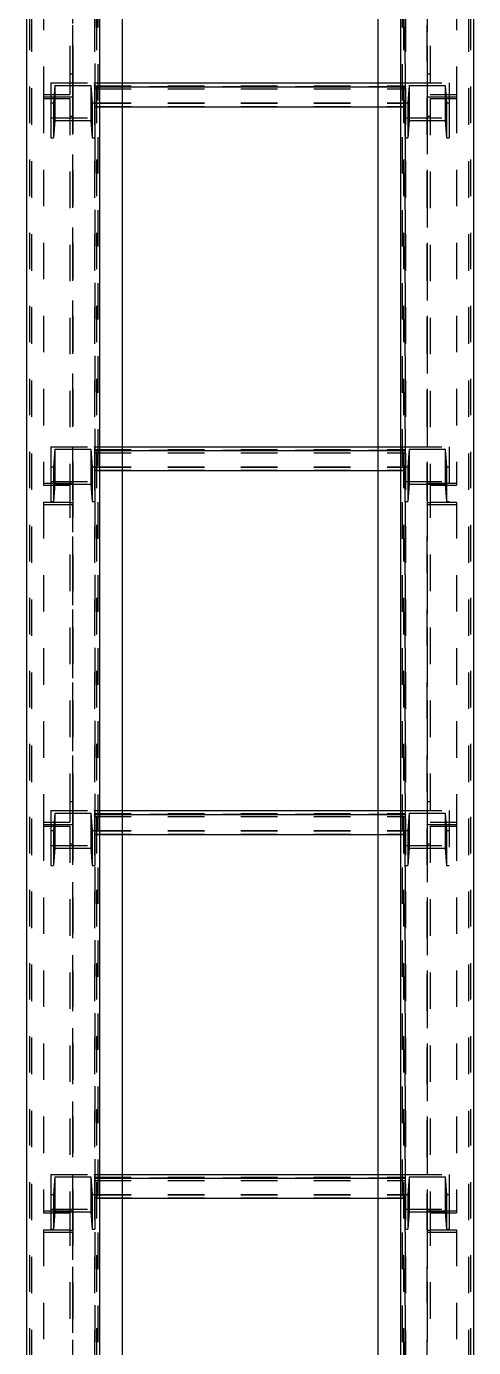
# Model space of a CAD drawing. Header units: millimetres. Extents: x 149919 to 150445, y 136651 to 136866.
# Drawn here: x 150403.129 to 150404.353, y 136711.859 to 136715.477 of the extents above; entities that cross this region are included whole.
import ezdxf

# ---------------------------------------------------------------- set-up
doc = ezdxf.new("R2010")
doc.units = ezdxf.units.MM
doc.header["$LTSCALE"] = 0.25
for name, pattern in [('XKITLINE00', [0]), ('XKITLINE02', [4, 2, -2]), ('XKITLINE03', [6, 3, -1, 1, -1])]:
    doc.linetypes.add(name, pattern=pattern)

# ---------------------------------------------------------------- blocks, each defined once
blk = doc.blocks.new('çatıı')
at = {"color": 116, "linetype": 'XKITLINE02', "true_color": 0x136734}
for p, q in [((26150.38, 7540.27), (26150.38, 5898.57)), ((26151.23, 7540.16), (26151.23, 5898.69)), ((26234.53, 7540.16), (26234.53, 5898.69)), ((26235.38, 7540.27), (26235.38, 5898.57)), ((26132.53, 7533.97), (26132.53, 5889.26)), ((26133.06, 7533.54), (26133.07, 5888.53)), ((26150.3, 7533.54), (26150.3, 5888.53)), ((26150.83, 7533.97), (26150.83, 5889.26)), ((26151.68, 7533.97), (26151.68, 5888.43)), ((26234.91, 7533.97), (26234.91, 5889.26)), ((26235.44, 7533.54), (26235.45, 5888.53)), ((26252.68, 7533.54), (26252.68, 5888.53)), ((26253.21, 7533.97), (26253.21, 5889.26)), ((26254.06, 7533.97), (26254.06, 5930.38)), ((26227.88, 7479.9), (26227.88, 5900.2)), ((26157.88, 7470.57), (26157.88, 5900.2)), ((26143.58, 6585.11), (26143.58, 6491.84)), ((26144.38, 6585.11), (26144.38, 6491.21)), ((26241.36, 6585.11), (26241.36, 6491.21)), ((26242.16, 6585.11), (26242.16, 6491.84)), ((26136.38, 6579.46), (26136.38, 6491.21)), ((26249.36, 6579.46), (26249.36, 6491.21)), ((26138.38, 6494.98), (26138.38, 6485.43)), ((26138.38, 6494.98), (26138.38, 6489.5)), ((26138.38, 6494.98), (26150.38, 6494.98)), ((26139.44, 6494.28), (26139.06, 6489.5)), ((26139.44, 6494.28), (26139.44, 6484.73)), ((26139.44, 6494.28), (26149.32, 6494.28)), ((26143.58, 6497.48), (26144.38, 6497.48)), ((26143.58, 6497.48), (26143.58, 6491.84)), ((26144.38, 6497.48), (26144.38, 6491.21)), ((26149.32, 6494.28), (26149.32, 6484.73)), ((26149.32, 6494.28), (26149.7, 6489.5)), ((26150.38, 6494.98), (26157.88, 6494.98)), ((26150.38, 6494.98), (26150.38, 6488.47)), ((26150.38, 6494.98), (26150.38, 6485.43)), ((26150.38, 6494.98), (26150.38, 6489.5)), ((26227.88, 6494.98), (26235.36, 6494.98)), ((26235.36, 6494.98), (26235.36, 6489.5)), ((26235.36, 6494.98), (26247.36, 6494.98)), ((26235.36, 6494.98), (26235.36, 6485.43)), ((26235.36, 6494.98), (26235.36, 6488.47)), ((26236.42, 6494.28), (26236.04, 6489.5)), ((26236.42, 6494.28), (26246.3, 6494.28)), ((26236.42, 6494.28), (26236.42, 6484.73)), ((26241.36, 6497.48), (26242.16, 6497.48)), ((26246.3, 6494.28), (26246.68, 6489.5)), ((26246.3, 6494.28), (26246.3, 6484.73)), ((26247.36, 6494.98), (26247.36, 6489.5)), ((26247.36, 6494.98), (26247.36, 6485.43)), ((26136.38, 6491.84), (26143.58, 6491.84)), ((26136.38, 6491.84), (26136.38, 6491.21)), ((26136.38, 6491.21), (26144.38, 6491.21)), ((26136.38, 6491.21), (26136.38, 6384.82)), ((26136.38, 6491.21), (26144.38, 6491.21)), ((26136.38, 6490.68), (26143.58, 6490.68)), ((26143.58, 6490.68), (26143.58, 6380.04)), ((26144.38, 6491.21), (26144.38, 6380.04)), ((26150.38, 6494.19), (26235.36, 6494.19)), ((26150.38, 6493.95), (26157.88, 6493.95)), ((26150.38, 6493.35), (26235.36, 6493.35)), ((26227.88, 6493.95), (26235.36, 6493.95)), ((26241.36, 6491.21), (26249.36, 6491.21)), ((26241.36, 6491.21), (26241.36, 6380.04)), ((26241.36, 6491.21), (26249.36, 6491.21)), ((26242.16, 6491.84), (26249.36, 6491.84)), ((26242.16, 6490.68), (26242.16, 6484.73)), ((26242.16, 6490.68), (26249.36, 6490.68)), ((26242.16, 6490.68), (26242.16, 6380.04)), ((26249.36, 6491.21), (26249.36, 6490.68)), ((26249.36, 6491.21), (26249.36, 6384.83)), ((26138.38, 6489.5), (26138.38, 6479.95)), ((26138.38, 6489.5), (26139.06, 6489.5)), ((26139.06, 6489.5), (26139.06, 6479.95)), ((26149.7, 6489.5), (26149.7, 6479.95)), ((26149.7, 6489.5), (26150.38, 6489.5)), ((26150.38, 6489.5), (26235.36, 6489.5)), ((26150.38, 6489.5), (26150.38, 6479.95)), ((26150.38, 6489.44), (26235.36, 6489.44)), ((26150.38, 6488.53), (26235.36, 6488.53)), ((26150.38, 6488.47), (26157.88, 6488.47)), ((26227.88, 6488.47), (26235.36, 6488.47)), ((26235.36, 6489.5), (26236.04, 6489.5)), ((26235.36, 6489.5), (26235.36, 6479.95)), ((26236.04, 6489.5), (26236.04, 6479.95)), ((26246.68, 6489.5), (26247.36, 6489.5)), ((26246.68, 6489.5), (26246.68, 6479.95)), ((26247.36, 6489.5), (26247.36, 6479.95)), ((26138.38, 6485.43), (26138.38, 6479.95)), ((26138.38, 6485.43), (26150.38, 6485.43)), ((26139.44, 6484.73), (26139.06, 6479.95)), ((26139.44, 6484.73), (26149.32, 6484.73)), ((26143.58, 6485.9), (26144.38, 6485.9)), ((26149.32, 6484.73), (26149.7, 6479.95)), ((26150.38, 6485.43), (26150.38, 6479.95)), ((26235.36, 6485.43), (26235.36, 6479.95)), ((26235.36, 6485.43), (26247.36, 6485.43)), ((26236.42, 6484.73), (26236.04, 6479.95)), ((26236.42, 6484.73), (26246.3, 6484.73)), ((26241.36, 6485.9), (26242.16, 6485.9)), ((26241.36, 6485.43), (26241.36, 6385.36)), ((26246.3, 6484.73), (26246.68, 6479.95)), ((26247.36, 6485.43), (26247.36, 6479.95)), ((26138.38, 6479.95), (26139.06, 6479.95)), ((26149.7, 6479.95), (26150.38, 6479.95)), ((26235.36, 6479.95), (26236.04, 6479.95)), ((26246.68, 6479.95), (26247.36, 6479.95)), ((26138.38, 6395.34), (26138.38, 6385.79)), ((26138.38, 6395.34), (26138.38, 6389.86)), ((26138.38, 6395.34), (26150.38, 6395.34)), ((26139.44, 6394.64), (26139.06, 6389.86)), ((26139.44, 6394.64), (26139.44, 6385.09)), ((26139.44, 6394.64), (26149.32, 6394.64)), ((26149.32, 6394.64), (26149.32, 6385.09)), ((26149.32, 6394.64), (26149.7, 6389.86)), ((26150.38, 6395.34), (26157.88, 6395.34)), ((26150.38, 6395.34), (26150.38, 6388.84)), ((26150.38, 6395.34), (26150.38, 6385.79)), ((26150.38, 6395.34), (26150.38, 6389.86)), ((26150.38, 6394.55), (26235.36, 6394.55)), ((26150.38, 6394.32), (26157.88, 6394.32)), ((26150.38, 6393.71), (26235.36, 6393.71)), ((26227.88, 6395.34), (26235.36, 6395.34)), ((26227.88, 6394.32), (26235.36, 6394.32)), ((26235.36, 6395.34), (26235.36, 6380.31)), ((26235.36, 6395.34), (26247.36, 6395.34)), ((26235.36, 6395.34), (26235.36, 6388.84)), ((26236.42, 6394.64), (26236.04, 6389.86)), ((26236.42, 6394.64), (26246.3, 6394.64)), ((26236.42, 6394.64), (26236.42, 6385.09)), ((26246.3, 6394.64), (26246.68, 6389.86)), ((26246.3, 6394.64), (26246.3, 6385.09)), ((26247.36, 6395.34), (26247.36, 6380.31)), ((26138.38, 6389.86), (26138.38, 6380.31)), ((26138.38, 6389.86), (26139.06, 6389.86)), ((26139.06, 6389.86), (26139.06, 6380.31)), ((26149.7, 6389.86), (26149.7, 6380.31)), ((26149.7, 6389.86), (26150.38, 6389.86)), ((26150.38, 6389.86), (26235.36, 6389.86)), ((26150.38, 6389.86), (26150.38, 6380.31)), ((26150.38, 6389.8), (26235.36, 6389.8)), ((26235.36, 6389.86), (26236.04, 6389.86)), ((26236.04, 6389.86), (26236.04, 6380.31)), ((26246.68, 6389.86), (26247.36, 6389.86)), ((26246.68, 6389.86), (26246.68, 6380.31)), ((26138.38, 6385.79), (26138.38, 6380.31)), ((26138.38, 6385.79), (26150.38, 6385.79)), ((26143.58, 6385.84), (26143.58, 6292.57)), ((26143.58, 6385.84), (26144.38, 6385.84)), ((26144.38, 6385.84), (26144.38, 6291.94)), ((26150.38, 6388.89), (26235.36, 6388.89)), ((26150.38, 6388.84), (26157.88, 6388.84)), ((26150.38, 6385.79), (26150.38, 6380.31)), ((26227.88, 6388.84), (26235.36, 6388.84)), ((26235.36, 6385.79), (26247.36, 6385.79)), ((26241.36, 6385.84), (26241.36, 6379.56)), ((26241.36, 6385.84), (26242.16, 6385.84)), ((26241.36, 6385.84), (26241.36, 6291.94)), ((26242.16, 6385.84), (26242.16, 6380.19)), ((26242.16, 6385.84), (26242.16, 6292.57)), ((26136.38, 6385.36), (26136.38, 6384.82)), ((26136.38, 6385.36), (26144.38, 6385.36)), ((26136.38, 6384.82), (26143.58, 6384.82)), ((26139.44, 6385.09), (26139.06, 6380.31)), ((26139.44, 6385.09), (26149.32, 6385.09)), ((26143.58, 6384.82), (26143.58, 6380.04)), ((26144.38, 6385.36), (26144.38, 6380.04)), ((26149.32, 6385.09), (26149.7, 6380.31)), ((26236.42, 6385.09), (26236.04, 6380.31)), ((26236.42, 6385.09), (26246.3, 6385.09)), ((26241.36, 6385.36), (26249.36, 6385.36)), ((26242.16, 6384.83), (26249.36, 6384.83)), ((26246.3, 6385.09), (26246.68, 6380.31)), ((26136.38, 6380.19), (26136.38, 6291.94)), ((26136.38, 6380.19), (26143.58, 6380.19)), ((26136.38, 6379.56), (26144.38, 6379.56)), ((26138.38, 6380.31), (26139.06, 6380.31)), ((26143.58, 6380.04), (26144.38, 6380.04)), ((26149.7, 6380.31), (26150.38, 6380.31)), ((26235.36, 6380.31), (26236.04, 6380.31)), ((26241.36, 6380.04), (26242.16, 6380.04)), ((26241.36, 6379.56), (26249.36, 6379.56)), ((26242.16, 6380.19), (26249.36, 6380.19)), ((26246.68, 6380.31), (26247.36, 6380.31)), ((26249.36, 6380.19), (26249.36, 6379.56)), ((26249.36, 6380.19), (26249.36, 6291.94)), ((26138.38, 6295.7), (26138.38, 6286.15)), ((26138.38, 6295.7), (26138.38, 6290.22)), ((26138.38, 6295.7), (26150.38, 6295.7)), ((26143.58, 6298.21), (26144.38, 6298.21)), ((26143.58, 6298.21), (26143.58, 6292.57)), ((26144.38, 6298.21), (26144.38, 6291.94)), ((26150.38, 6295.7), (26157.88, 6295.7)), ((26150.38, 6295.7), (26150.38, 6289.2)), ((26150.38, 6295.7), (26150.38, 6286.15)), ((26150.38, 6295.7), (26150.38, 6290.22)), ((26227.88, 6295.7), (26235.36, 6295.7)), ((26235.36, 6295.7), (26235.36, 6280.67)), ((26235.36, 6295.7), (26247.36, 6295.7)), ((26235.36, 6295.7), (26235.36, 6289.2)), ((26241.36, 6298.21), (26242.16, 6298.21)), ((26247.36, 6295.7), (26247.36, 6280.67)), ((26136.38, 6292.57), (26143.58, 6292.57)), ((26136.38, 6292.57), (26136.38, 6291.94)), ((26136.38, 6291.94), (26136.38, 6185.55)), ((26136.38, 6291.94), (26144.38, 6291.94)), ((26136.38, 6291.94), (26144.38, 6291.94)), ((26139.44, 6295.01), (26139.06, 6290.22)), ((26139.44, 6295.01), (26139.44, 6285.46)), ((26139.44, 6295.01), (26149.32, 6295.01)), ((26144.38, 6291.94), (26144.38, 6180.77)), ((26149.32, 6295.01), (26149.32, 6285.46)), ((26149.32, 6295.01), (26149.7, 6290.22)), ((26150.38, 6294.92), (26235.36, 6294.92)), ((26150.38, 6294.68), (26157.88, 6294.68)), ((26150.38, 6294.07), (26235.36, 6294.07)), ((26227.88, 6294.68), (26235.36, 6294.68)), ((26236.42, 6295.01), (26236.04, 6290.22)), ((26236.42, 6295.01), (26246.3, 6295.01)), ((26236.42, 6295.01), (26236.42, 6285.46)), ((26241.36, 6291.94), (26241.36, 6180.77)), ((26241.36, 6291.94), (26249.36, 6291.94)), ((26241.36, 6291.94), (26249.36, 6291.94)), ((26242.16, 6292.57), (26249.36, 6292.57)), ((26246.3, 6295.01), (26246.68, 6290.22)), ((26246.3, 6295.01), (26246.3, 6285.46)), ((26249.36, 6291.94), (26249.36, 6291.41)), ((26249.36, 6291.94), (26249.36, 6185.55)), ((26136.38, 6291.41), (26143.58, 6291.41)), ((26138.38, 6290.22), (26138.38, 6280.67)), ((26138.38, 6290.22), (26139.06, 6290.22)), ((26139.06, 6290.22), (26139.06, 6280.67)), ((26143.58, 6291.41), (26143.58, 6180.77)), ((26149.7, 6290.22), (26149.7, 6280.67)), ((26149.7, 6290.22), (26150.38, 6290.22)), ((26150.38, 6290.22), (26235.36, 6290.22)), ((26150.38, 6290.22), (26150.38, 6280.67)), ((26150.38, 6290.17), (26235.36, 6290.17)), ((26150.38, 6289.26), (26235.36, 6289.26)), ((26150.38, 6289.2), (26157.88, 6289.2)), ((26227.88, 6289.2), (26235.36, 6289.2)), ((26235.36, 6290.22), (26236.04, 6290.22)), ((26236.04, 6290.22), (26236.04, 6280.67)), ((26242.16, 6291.41), (26242.16, 6285.46)), ((26242.16, 6291.41), (26249.36, 6291.41)), ((26242.16, 6291.41), (26242.16, 6180.77)), ((26246.68, 6290.22), (26247.36, 6290.22)), ((26246.68, 6290.22), (26246.68, 6280.67)), ((26138.38, 6286.15), (26138.38, 6280.67)), ((26138.38, 6286.15), (26150.38, 6286.15)), ((26139.44, 6285.46), (26139.06, 6280.67)), ((26139.44, 6285.46), (26149.32, 6285.46)), ((26143.58, 6286.63), (26144.38, 6286.63)), ((26149.32, 6285.46), (26149.7, 6280.67)), ((26150.38, 6286.15), (26150.38, 6280.67)), ((26235.36, 6286.15), (26247.36, 6286.15)), ((26236.42, 6285.46), (26236.04, 6280.67)), ((26236.42, 6285.46), (26246.3, 6285.46)), ((26241.36, 6286.63), (26242.16, 6286.63)), ((26241.36, 6286.15), (26241.36, 6186.08)), ((26246.3, 6285.46), (26246.68, 6280.67)), ((26138.38, 6280.67), (26139.06, 6280.67)), ((26149.7, 6280.67), (26150.38, 6280.67)), ((26235.36, 6280.67), (26236.04, 6280.67)), ((26246.68, 6280.67), (26247.36, 6280.67)), ((26138.38, 6196.07), (26138.38, 6186.52)), ((26138.38, 6196.07), (26138.38, 6190.59)), ((26138.38, 6196.07), (26150.38, 6196.07)), ((26139.44, 6195.37), (26139.06, 6190.59)), ((26139.44, 6195.37), (26139.44, 6185.82)), ((26139.44, 6195.37), (26149.32, 6195.37)), ((26149.32, 6195.37), (26149.32, 6185.82)), ((26149.32, 6195.37), (26149.7, 6190.59)), ((26150.38, 6196.07), (26150.38, 6186.52)), ((26150.38, 6196.07), (26150.38, 6190.59)), ((26150.38, 6196.07), (26157.88, 6196.07)), ((26150.38, 6196.07), (26150.38, 6189.56)), ((26150.38, 6195.28), (26235.36, 6195.28)), ((26150.38, 6195.04), (26157.88, 6195.04)), ((26150.38, 6194.44), (26235.36, 6194.44)), ((26227.88, 6196.07), (26235.36, 6196.07)), ((26227.88, 6195.04), (26235.36, 6195.04)), ((26235.36, 6196.07), (26235.36, 6190.59)), ((26235.36, 6196.07), (26247.36, 6196.07)), ((26235.36, 6196.07), (26235.36, 6186.52)), ((26235.36, 6196.07), (26235.36, 6189.56)), ((26236.42, 6195.37), (26236.04, 6190.59)), ((26236.42, 6195.37), (26246.3, 6195.37)), ((26236.42, 6195.37), (26236.42, 6185.82)), ((26246.3, 6195.37), (26246.68, 6190.59)), ((26246.3, 6195.37), (26246.3, 6185.82)), ((26247.36, 6196.07), (26247.36, 6190.59)), ((26247.36, 6196.07), (26247.36, 6186.08)), ((26138.38, 6190.59), (26138.38, 6181.04)), ((26138.38, 6190.59), (26139.06, 6190.59)), ((26139.06, 6190.59), (26139.06, 6181.04)), ((26149.7, 6190.59), (26149.7, 6181.04)), ((26149.7, 6190.59), (26150.38, 6190.59)), ((26150.38, 6190.59), (26150.38, 6181.04)), ((26150.38, 6190.59), (26235.36, 6190.59)), ((26150.38, 6190.53), (26235.36, 6190.53)), ((26235.36, 6190.59), (26236.04, 6190.59)), ((26235.36, 6190.59), (26235.36, 6181.04)), ((26236.04, 6190.59), (26236.04, 6181.04)), ((26246.68, 6190.59), (26247.36, 6190.59)), ((26246.68, 6190.59), (26246.68, 6181.04)), ((26247.36, 6190.59), (26247.36, 6181.04)), ((26150.38, 6189.62), (26235.36, 6189.62)), ((26150.38, 6189.56), (26157.88, 6189.56)), ((26227.88, 6189.56), (26235.36, 6189.56)), ((26136.38, 6186.08), (26144.38, 6186.08)), ((26136.38, 6185.55), (26143.58, 6185.55)), ((26138.38, 6186.52), (26138.38, 6181.04)), ((26138.38, 6186.52), (26150.38, 6186.52)), ((26139.44, 6185.82), (26139.06, 6181.04)), ((26139.44, 6185.82), (26149.32, 6185.82)), ((26143.58, 6186.56), (26143.58, 6093.3)), ((26143.58, 6186.56), (26144.38, 6186.56)), ((26144.38, 6186.56), (26144.38, 6092.67)), ((26149.32, 6185.82), (26149.7, 6181.04)), ((26150.38, 6186.52), (26150.38, 6181.04)), ((26235.36, 6186.52), (26235.36, 6181.04)), ((26235.36, 6186.52), (26247.36, 6186.52)), ((26236.42, 6185.82), (26236.04, 6181.04)), ((26236.42, 6185.82), (26246.3, 6185.82)), ((26241.36, 6186.56), (26241.36, 6180.29)), ((26241.36, 6186.56), (26242.16, 6186.56)), ((26241.36, 6186.56), (26241.36, 6092.67)), ((26241.36, 6186.08), (26249.36, 6186.08)), ((26242.16, 6186.56), (26242.16, 6180.92)), ((26242.16, 6186.56), (26242.16, 6093.3)), ((26242.16, 6185.55), (26249.36, 6185.55)), ((26246.3, 6185.82), (26246.68, 6181.04)), ((26247.36, 6186.08), (26247.36, 6181.04)), ((26136.38, 6180.92), (26136.38, 6092.67)), ((26136.38, 6180.92), (26143.58, 6180.92)), ((26136.38, 6180.29), (26144.38, 6180.29)), ((26138.38, 6181.04), (26139.06, 6181.04)), ((26143.58, 6180.77), (26144.38, 6180.77)), ((26149.7, 6181.04), (26150.38, 6181.04)), ((26235.36, 6181.04), (26236.04, 6181.04)), ((26241.36, 6180.77), (26242.16, 6180.77)), ((26241.36, 6180.29), (26249.36, 6180.29)), ((26242.16, 6180.92), (26249.36, 6180.92)), ((26246.68, 6181.04), (26247.36, 6181.04)), ((26249.36, 6180.92), (26249.36, 6180.29)), ((26249.36, 6180.92), (26249.36, 6092.67))]:
    blk.add_line(p, q, dxfattribs=at)
at = {"color": 1, "linetype": 'XKITLINE03'}
for p, q in [((26150.38, 7540.27), (26150.38, 5900.28)), ((26235.38, 5900.27), (26235.38, 7540.27)), ((26144.38, 5880.81), (26144.38, 7537.69)), ((26241.36, 5880.81), (26241.36, 7537.69)), ((26144.38, 6491.21), (26144.38, 6578.84)), ((26241.36, 6578.84), (26241.36, 6491.21)), ((26150.38, 6485.43), (26150.38, 6494.98)), ((26235.36, 6494.98), (26235.36, 6485.43)), ((26144.38, 6385.36), (26144.38, 6491.21)), ((26235.36, 6493.95), (26150.38, 6493.95)), ((26241.36, 6491.21), (26241.36, 6385.36)), ((26150.38, 6385.79), (26150.38, 6395.34)), ((26235.36, 6394.32), (26150.38, 6394.32)), ((26235.36, 6395.34), (26235.36, 6385.79)), ((26144.38, 6291.94), (26144.38, 6379.56)), ((26241.36, 6379.56), (26241.36, 6291.94)), ((26150.38, 6286.15), (26150.38, 6295.7)), ((26235.36, 6295.7), (26235.36, 6286.15)), ((26144.38, 6186.08), (26144.38, 6291.94)), ((26235.36, 6294.68), (26150.38, 6294.68)), ((26241.36, 6291.94), (26241.36, 6186.08)), ((26150.38, 6186.52), (26150.38, 6196.07)), ((26235.36, 6195.04), (26150.38, 6195.04)), ((26235.36, 6196.07), (26235.36, 6186.52)), ((26144.38, 6092.67), (26144.38, 6180.29)), ((26241.36, 6180.29), (26241.36, 6092.67))]:
    blk.add_line(p, q, dxfattribs=at)
at = {"color": 7, "linetype": 'XKITLINE00'}
for p, q in [((26131.68, 7429.97), (26131.68, 6010.57)), ((26151.68, 7429.97), (26151.68, 6010.57)), ((26157.88, 7429.97), (26157.88, 6010.57)), ((26227.88, 7429.97), (26227.88, 6010.57)), ((26234.06, 7429.97), (26234.06, 6010.57)), ((26254.06, 7429.97), (26254.06, 6010.57)), ((26157.88, 6494.98), (26227.88, 6494.98)), ((26157.88, 6493.95), (26227.88, 6493.95)), ((26157.88, 6488.47), (26227.88, 6488.47)), ((26157.88, 6395.34), (26227.88, 6395.34)), ((26157.88, 6394.32), (26227.88, 6394.32)), ((26157.88, 6388.84), (26227.88, 6388.84)), ((26157.88, 6295.7), (26227.88, 6295.7)), ((26157.88, 6294.68), (26227.88, 6294.68)), ((26157.88, 6289.2), (26227.88, 6289.2)), ((26157.88, 6196.07), (26227.88, 6196.07)), ((26157.88, 6195.04), (26227.88, 6195.04)), ((26157.88, 6189.56), (26227.88, 6189.56))]:
    blk.add_line(p, q, dxfattribs=at)
at = {"color": 1, "linetype": 'XKITLINE00'}
for centre in [(26150.38, 6494.98), (26235.36, 6494.98), (26144.38, 6491.21), (26144.38, 6491.21), (26150.38, 6493.95), (26235.36, 6493.95), (26241.36, 6491.21), (26241.36, 6491.21), (26150.38, 6485.43), (26235.36, 6485.43), (26150.38, 6395.34), (26150.38, 6394.32), (26235.36, 6395.34), (26235.36, 6394.32), (26150.38, 6385.79), (26235.36, 6385.79), (26144.38, 6385.36), (26241.36, 6385.36), (26144.38, 6379.56), (26241.36, 6379.56), (26150.38, 6295.7), (26235.36, 6295.7), (26144.38, 6291.94), (26144.38, 6291.94), (26150.38, 6294.68), (26235.36, 6294.68), (26241.36, 6291.94), (26241.36, 6291.94), (26150.38, 6286.15), (26235.36, 6286.15), (26150.38, 6196.07), (26150.38, 6195.04), (26235.36, 6196.07), (26235.36, 6195.04), (26144.38, 6186.08), (26150.38, 6186.52), (26235.36, 6186.52), (26241.36, 6186.08), (26144.38, 6180.29), (26241.36, 6180.29)]:
    blk.add_circle(centre, 0.05, dxfattribs=at)

msp = doc.modelspace()

# ---------------------------------------------------------------- block references
at = {"xscale": 0.009999943142843078, "yscale": 0.009999943142843078, "zscale": 0.009999943142843078}
msp.add_blockref('çatıı', (150141.8141, 136650.3731), dxfattribs=at)

doc.saveas('drawing.dxf')
